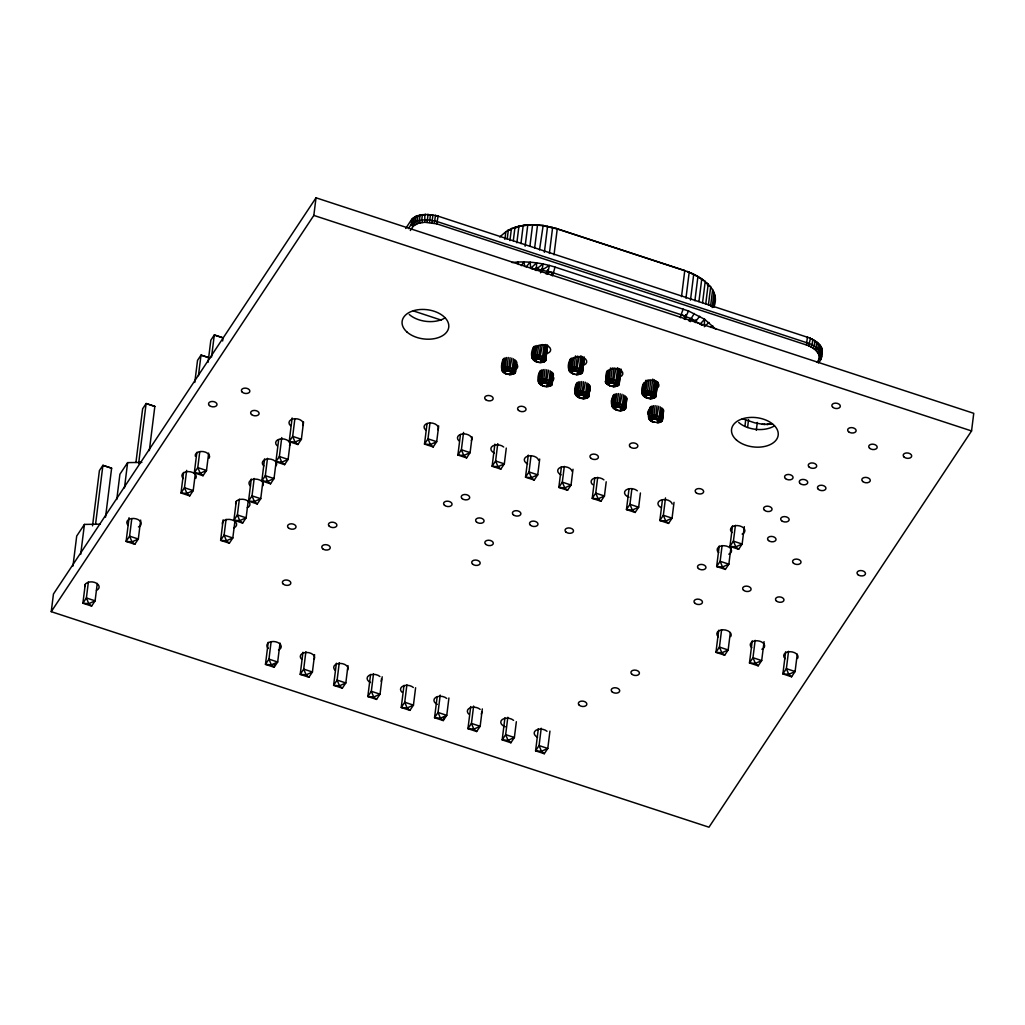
<?xml version="1.0" encoding="UTF-8"?>
<svg xmlns="http://www.w3.org/2000/svg" width="1025" height="1025" viewBox="0 0 1025 1025"><rect width="100%" height="100%" fill="white"/><g stroke="black" fill="none" stroke-linecap="round" stroke-linejoin="round"><path stroke-width="1.5" d="M704.329 325.245L704.585 319.262L688.544 310.998L555.025 267.077C541.2 262.733 526.478 260.837 512.052 262.567M431.935 222.745L432.909 214.955L424.85 214.494L424.76 222.284L436.765 223.834L806.432 344.977C813.132 346.911 823.921 354.688 817.053 362.171M516.728 362.594L515.255 372.844L513.307 374.138L509.95 374.497L511.808 373.254L508.502 370.819L510.066 357.674M547.632 345.899L545.569 360.826L543.622 362.12L540.265 362.466L542.123 361.223L538.83 358.788L540.393 345.656M553.462 374.625L551.975 384.887L550.028 386.182L545.825 386.553L548.529 385.285L545.236 382.85L546.799 369.718M584.352 357.93L582.29 372.857L580.342 374.151L576.985 374.509L578.856 373.267L575.55 370.819L577.306 356.136M590.182 386.668L588.696 396.918L586.761 398.213L583.392 398.558L585.262 397.316L581.957 394.881L583.52 381.748M621.086 369.961L619.023 384.887L617.076 386.182L613.719 386.54L615.577 385.298L612.271 382.863L614.039 368.167M626.903 398.699L625.429 408.949L623.482 410.243L620.125 410.602L621.983 409.359L618.677 406.925L620.253 393.779M657.807 381.992L655.744 396.931L653.796 398.225L650.439 398.571L652.297 397.328L649.004 394.894L650.76 380.198M663.636 410.73L662.15 420.98L660.202 422.287L656.846 422.633L658.703 421.39L655.411 418.956L656.974 405.823M536.318 270.523L536.664 267.423M408.514 228.626C413.575 217.838 427.822 219.107 437.419 221.669L807.328 342.888C815.349 345.028 827.201 354.599 818.347 362.927M808.648 345.861L810.455 338.417L809.609 338.071C815.477 340.531 824.408 345.925 821.653 353.497M542.033 271.484L542.417 268.383M51.25 611.669L53.441 594.052L316.02 197.799L973.75 413.331L971.559 430.948L708.98 827.201L51.25 611.669L313.829 215.417L316.02 197.799M72.967 566.031L76.708 536.037L84.422 524.416L100.232 524.159M80.68 554.423L84.422 524.416M85.254 584.263L82.897 603.212L91.609 606.07L95.107 600.829L97.273 583.456M92.532 525.838L99.412 470.577L102.91 465.337L111.623 468.194L105.537 517.151M88.355 582.174L86.395 597.959L82.897 603.212L88.791 603.674L95.107 600.829L86.395 597.959L88.791 603.674L91.609 606.07M95.633 523.749L102.91 465.337L111.623 468.194M116.773 499.495L119.912 474.229L127.625 462.621L141.86 462.39M124.473 487.874L127.625 462.621M129.06 517.727L126.101 541.405L134.813 544.275L138.311 539.022L140.681 520.085M135.941 462.467L142.629 408.783L146.127 403.53L154.839 406.4L149.33 450.603M131.764 518.791L129.598 536.165L126.101 541.405L131.994 541.879L138.311 539.022L129.598 536.165L131.994 541.879L134.813 544.275M138.644 463.531L146.127 403.53L154.839 406.4M183.565 472.474L181.015 492.999L189.728 495.857L193.213 490.603L195.173 474.806M194.776 382.466L197.53 360.364L201.015 355.111L209.728 357.968L201.015 355.111L198.453 375.637M186.653 470.373L184.487 487.746L181.015 492.999L186.96 493.435L193.213 490.603L184.487 487.746L186.96 493.435L189.728 495.857M196.864 452.333L194.302 472.858L203.027 475.715L206.499 470.462L208.664 453.088M208.075 362.325L210.83 340.223L214.302 334.97L223.027 337.827L222.63 340.979M199.747 451.807L197.787 467.605L194.302 472.858L200.259 473.294L206.499 470.462L197.787 467.605L200.259 473.294L203.027 475.715M211.547 357.072L214.302 334.97L223.027 337.827M223.181 519.829L220.618 540.354L229.344 543.212L232.816 537.958L234.981 520.597M226.064 519.316L224.103 535.101L220.618 540.354L226.461 540.777L232.816 537.958L224.103 535.101L226.461 540.777L229.344 543.212M236.275 501.263L233.918 520.213L242.63 523.07L246.115 517.817L248.281 500.456M239.363 499.175L237.39 514.96L233.918 520.213L239.76 520.636L246.115 517.817L237.39 514.96L239.76 520.636L242.63 523.07M251.292 478.995L248.537 501.097L257.262 503.954L260.747 498.701L262.9 481.327M254.187 478.47L252.022 495.844L248.537 501.097L254.379 501.507L260.747 498.701L252.022 495.844L254.379 501.507L257.262 503.954M264.591 458.854L261.836 480.956L270.549 483.813L274.034 478.56L276.199 461.186M267.474 458.329L265.321 475.702L261.836 480.956L267.679 481.366L274.034 478.56L265.321 475.702L267.679 481.366L270.549 483.813M278.659 439.687L275.904 461.788L284.617 464.645L288.102 459.392L290.267 442.031M281.747 437.585L279.377 456.535L275.904 461.788L281.747 462.211L288.102 459.392L279.377 456.535L281.747 462.211L284.617 464.645M292.138 417.969L289.191 441.647L297.916 444.504L301.388 439.251L303.554 421.89M294.841 419.033L292.676 436.394L289.191 441.647L295.033 442.07L301.388 439.251L292.676 436.394L295.033 442.07L297.916 444.504M268.217 642.278L265.462 664.379L274.175 667.249L277.673 662.009L280.03 643.059M271.113 641.765L268.96 659.139L265.462 664.379L271.343 664.853L277.673 662.009L268.96 659.139L271.343 664.853L274.175 667.249L274.559 664.098M302.964 652.272L300.21 674.373L308.922 677.243L312.42 671.99L314.585 654.629M305.873 651.759L303.707 669.133L300.21 674.373L306.103 674.847L312.42 671.99L303.707 669.133L306.103 674.847L308.922 677.243M336.367 663.226L333.612 685.328L342.324 688.198L345.822 682.945L347.988 665.584M339.275 662.714L337.11 680.087L333.612 685.328L339.506 685.802L345.822 682.945L337.11 680.087L339.506 685.802L342.324 688.198M424.85 214.494L425.734 214.481L416.035 216.262L411.819 219.209L411.14 224.667L412.96 226.551L410.333 230.497M412.947 218.094L412.268 223.552L413.972 225.538L418.507 223.258L424.76 222.284M414.356 217.108L413.677 222.566L415.253 224.642M428.066 214.481L427.092 222.271M370.589 674.437L367.834 696.552L376.547 699.409L380.044 694.168L382.197 676.795M373.484 673.925L371.332 691.298L367.834 696.552L373.715 697.013L380.044 694.168L371.332 691.298L373.715 697.013L376.547 699.409M438.098 216.211L435.343 215.429L438.098 216.211L436.765 223.834M427.053 423.543L424.491 444.081L433.203 446.938L436.701 441.698L438.674 425.9M429.962 423.043L427.989 438.828L424.491 444.081L430.385 444.542L436.701 441.698L427.989 438.828L430.385 444.542L433.203 446.938M403.991 685.392L401.236 707.506L409.949 710.363L413.447 705.123L415.599 687.749M406.887 684.892L404.734 702.253L401.236 707.506L407.117 707.967L413.447 705.123L404.734 702.253L407.117 707.967L409.949 710.363M460.456 434.51L457.893 455.036L466.606 457.893L470.103 452.653L472.077 436.855M463.556 432.422L461.391 449.783L457.893 455.036L463.787 455.497L470.103 452.653L461.391 449.783L463.787 455.497L466.606 457.893M437.111 697.179L434.549 717.718L443.261 720.575L446.759 715.335L448.924 697.961M440.212 695.091L438.047 712.465L434.549 717.718L440.442 718.179L446.759 715.335L438.047 712.465L440.442 718.179L443.261 720.575L443.658 717.423M504.877 239.402L505.825 231.791L508.336 230.036L518.945 226.064L530.297 224.859L527.785 224.911L525.133 246.218M507.196 239.158L508.336 230.036L510.822 229.677M509.938 240.606L511.449 228.421L516.036 227.934M513.294 240.798L514.998 227.102L519.137 226.768M516.856 242.797L518.945 226.064L526.312 225.231L523.224 225.321L520.956 243.591M502.788 360.031C500.956 365.477 500.11 373.062 507.311 374.189L504.838 373.177M503.108 359.134L501.776 370.371L506.491 373.856L510.104 374.509L508.285 374.304M503.877 358.378L502.711 367.744L501.622 369.384L504.979 372.472M505.056 357.84L503.89 367.193L506.017 370.896L508.502 370.819M494.87 444.145L492.115 466.247L500.828 469.117L504.326 463.864L506.286 448.079M506.542 357.52L505.376 366.886L506.76 370.743M508.259 357.469L507.093 366.822L507.606 370.717M497.766 443.633L495.613 460.994L492.115 466.247L497.996 466.708L504.326 463.864L495.613 460.994L497.996 466.708L500.828 469.117M511.859 358.135L509.399 371.037M513.512 358.814L512.346 368.167L510.219 371.37M470.706 706.558L467.951 728.673L476.663 731.53L480.161 726.289L482.327 708.916M514.909 359.647L513.743 369.013L510.911 371.793M529.925 246.115L532.577 224.808L543.173 225.449L556.114 228.408L683.316 270.088L689.184 272.304L685.968 298.185M515.959 360.608L514.793 369.961L515.562 371.947L511.808 373.254M473.614 706.058L471.449 723.419L467.951 728.673L473.845 729.134L480.161 726.289L471.449 723.419L473.845 729.134L476.663 731.53M516.574 361.607L515.255 372.844L511.654 373.702M534.666 247.858L537.51 225.026L538.778 224.975M539.509 249.921L543.173 225.449M544.377 252.304L547.581 226.192M533.102 348C529.502 355.432 532.206 362.683 540.418 362.478M533.423 347.103L532.103 358.34L538.522 362.389M534.192 346.36L533.026 355.713L531.937 357.353L535.293 360.441M535.37 345.809L534.204 355.162L536.331 358.865L538.83 358.788M536.857 345.502L535.703 354.855L537.074 358.712M549.387 253.457L552.616 227.576L551.962 227.191M538.573 345.451L537.408 354.804L537.92 358.686M528.272 455.1L525.518 477.202L534.23 480.072L537.728 474.818L539.688 459.033M542.379 344.554L539.714 359.019M539.509 372.062C535.972 379.519 538.561 386.707 546.825 386.54M554.025 254.815L557.241 228.934L556.114 228.408M539.829 371.165L538.356 381.415L542.52 385.477L544.928 386.451M539.675 373.049L538.509 382.402L541.7 384.503M540.611 370.422L538.663 380.518L541.623 384.016M539.714 378.725L539.124 383.401L542.007 385.003M544.032 345.22L542.673 356.136L540.534 359.352M530.976 456.163L529.015 471.948L525.518 477.202L531.398 477.663L537.728 474.818L529.015 471.948L531.398 477.663L534.23 480.072M541.777 369.871L540.611 379.224L542.738 382.927L545.236 382.85M545.62 344.502L544.057 356.982L541.226 359.762M543.276 369.564L542.11 378.917L543.481 382.773M546.658 345.463L545.108 357.943L545.889 359.929L542.123 361.223M547.478 344.912L545.569 360.826L541.969 361.671M544.98 369.5L543.814 378.866L544.326 382.748M504.928 717.782L502.173 739.883L510.886 742.753L514.383 737.5L516.344 721.715M548.593 370.166L546.12 383.081M550.246 370.845L549.08 380.198L546.94 383.414M507.823 717.269L505.671 734.63L502.173 739.883L508.054 740.345L514.383 737.5L505.671 734.63L508.054 740.345L510.886 742.753M551.629 371.691L550.476 381.044L547.632 383.824M552.68 372.639L551.514 381.992L552.296 383.991L548.529 385.285M553.295 373.651L552.129 383.004L548.452 384.798M553.141 375.522L551.975 384.887L548.375 385.733M569.836 360.044C566.287 367.488 568.875 374.689 577.139 374.522L576.14 374.535L578.856 374.471M570.156 359.147L568.67 369.397L572.847 373.446L575.243 374.433M569.99 361.018L568.824 370.371L572.014 372.472M570.925 358.391L568.99 368.5L571.937 371.985M572.091 357.84L570.925 367.206L573.065 370.909L575.55 370.819M573.59 357.533L572.424 366.886L573.808 370.743M561.393 466.887L558.83 487.413L567.543 490.283L571.04 485.03L573.013 469.245M575.499 355.918L574.141 366.835L574.653 370.717M564.301 466.375L562.328 482.16L558.83 487.413L564.724 487.874L571.04 485.03L562.328 482.16L564.724 487.874L567.543 490.283M579.099 356.585L576.434 371.05M576.242 384.093C572.629 391.524 575.345 398.776 583.545 398.571L576.896 396.393M576.562 383.196L575.23 394.433L579.253 397.508M577.331 382.453L576.165 391.806L575.076 393.446L578.42 396.534M580.944 355.701L579.394 368.167L577.254 371.383M578.497 381.902L577.331 391.255L579.471 394.958L581.957 394.881M582.341 356.546L580.791 369.013L577.946 371.806M579.996 381.595L578.83 390.948L580.214 394.804M581.905 370.486L581.521 373.6L578.305 374.074M583.379 357.494L581.828 369.974L582.61 371.96L578.856 373.267M584.199 356.943L582.456 370.973L578.779 372.78M584.045 358.827L582.29 372.857L578.689 373.702M538.33 728.737L535.575 750.838L544.288 753.708L547.786 748.455L549.938 731.094M581.713 381.543L580.547 390.897L581.06 394.779M541.226 728.224L539.073 745.585L535.575 750.838L541.456 751.299L547.786 748.455L539.073 745.585L541.456 751.299L544.288 753.708M585.313 382.21L582.841 395.112M586.966 382.876L585.8 392.229L583.661 395.445M588.363 383.722L587.197 393.075L584.352 395.868M589.401 384.683L588.235 394.036L589.016 396.022L585.262 397.316M588.888 395.355L590.028 385.682M606.557 372.075L605.544 382.415L610.259 385.9L607.21 384.375M606.877 371.178L605.544 382.415L609.567 385.49M607.646 370.422L606.48 379.788L605.391 381.428L608.748 384.516M594.795 477.842L592.232 498.368L600.945 501.238L604.442 495.985L606.211 481.776M608.824 369.884L607.658 379.237L609.785 382.94L612.271 382.863M610.503 368.013L609.145 378.93L610.528 382.786M597.703 477.33L595.73 493.115L592.232 498.368L598.126 498.829L604.442 495.985L595.73 493.115L598.126 498.829L600.945 501.238M612.22 367.962L610.862 378.866L611.374 382.761M615.833 368.616L613.168 383.081M612.963 396.137C609.363 403.555 612.066 410.807 620.279 410.615M613.283 395.24L611.951 406.477L618.37 410.525M614.052 394.484L612.886 403.837L611.797 405.49L615.154 408.565M617.678 367.732L616.115 380.211L613.988 383.414M615.231 393.933L614.065 403.299L616.192 407.002L618.677 406.925M619.062 368.577L617.511 381.057L614.68 383.837M616.717 393.626L615.551 402.979L616.935 406.848M620.112 369.538L618.562 382.005L619.331 383.991L615.577 385.298M620.932 368.974L619.023 384.887L615.423 385.746M618.434 393.574L617.268 402.928L617.78 406.81M622.047 394.241L619.574 407.143M623.687 394.907L622.521 404.273L620.394 407.476M625.083 395.752L623.918 405.106L621.086 407.899M626.134 396.713L624.968 406.067L625.737 408.053L621.983 409.359M626.749 397.713L625.429 408.949L621.829 409.795M629.004 489.053L626.454 509.579L635.167 512.449L638.665 507.196L640.433 492.987M643.277 384.106C639.677 391.537 642.38 398.789 650.593 398.584L643.943 396.406M643.597 383.209L642.278 394.446L646.288 397.521M644.366 382.466L643.213 391.819L642.124 393.459L645.468 396.547M631.913 488.541L629.952 504.338L626.454 509.579L632.335 510.053L638.665 507.196L629.952 504.338L632.335 510.053L635.167 512.449M645.737 380.352L644.379 391.268L646.506 394.971L649.004 394.894M647.236 380.044L645.878 390.961L647.249 394.817M648.94 379.993L647.582 390.909L648.095 394.792M652.746 379.096L651.195 391.576L649.888 395.125M649.696 408.168C647.864 413.613 647.006 421.198 654.206 422.326L651.746 421.313M650.004 407.271L648.53 417.521L653.386 421.993L658.716 422.595M649.85 409.154L648.684 418.507L651.874 420.609M650.785 406.528L648.838 416.624L651.798 420.122M654.398 379.762L652.848 392.242L650.708 395.458M651.951 405.977L650.785 415.33L652.925 419.033L655.411 418.956M655.795 380.608L654.245 393.088L651.4 395.868M653.45 405.657L652.284 415.023L653.655 418.879M656.833 381.569L655.283 394.036L656.064 396.034L652.297 397.328M657.461 382.568L655.744 396.931L652.143 397.777M655.154 405.605L653.988 414.958L654.514 418.853M658.767 406.272L656.295 419.174M660.42 406.951L659.254 416.304L657.115 419.507M661.817 407.783L660.651 417.149L657.807 419.93M662.855 408.744L661.381 421.736L658.165 422.21M663.47 409.744L662.47 420.083L658.703 421.39M663.316 411.627L662.15 420.98L658.55 421.839M681.522 296.597L684.751 270.715L683.316 270.088M662.406 500.008L659.857 520.533L668.569 523.403L672.067 518.163L674.027 502.365M665.507 497.919L663.354 515.293L659.857 520.533L665.738 521.007L672.067 518.163L663.354 515.293L665.738 521.007L668.569 523.403M690.478 300.133L693.707 274.264L687.314 271.522L689.184 272.304M694.886 300.786L697.923 276.43L691.247 273.227C704.098 279.248 720.37 290.19 713.951 306.949M698.935 301.632L701.779 278.8L695.924 275.558M702.573 302.644L705.226 281.324L698.281 277.186M705.751 303.772L708.211 283.976L706.046 282.836M708.429 304.989L710.697 286.718L707.224 284.745M710.568 306.257L712.657 289.511M712.157 307.538L714.041 292.317M713.349 307.269L714.861 295.097M719.217 546.03L716.654 566.556L725.38 569.413L728.865 564.16L730.825 548.375M722.1 545.518L720.139 561.303L716.654 566.556L722.497 566.979L728.865 564.16L720.139 561.303L722.497 566.979L725.38 569.413M718.704 630.234L715.95 652.336L724.662 655.206L728.16 649.952L730.325 632.579M732.503 525.889L729.954 546.415L738.666 549.272L742.151 544.019L744.317 526.658M744.893 426.426L745.688 420.109M721.613 629.722L719.447 647.082L715.95 652.336L721.843 652.797L728.16 649.952L719.447 647.082L721.843 652.797L724.662 655.206M735.399 525.377L733.426 541.162L729.954 546.415L735.796 546.837L742.151 544.019L733.426 541.162L735.796 546.837L738.666 549.272M747.597 427.489L748.57 419.584M756.309 430.346L757.296 422.441M752.235 640.843L749.48 662.957L758.192 665.814L761.69 660.574L764.061 641.624M755.143 640.33L752.978 657.704L749.48 662.957L755.374 663.418L761.69 660.574L752.978 657.704L755.374 663.418L758.192 665.814M810.455 338.417L807.405 337.174L806.432 344.977M820.884 346.386L820.205 351.831L818.091 353.074M821.678 347.872L820.999 353.317L818.808 354.432M822.152 349.346L820.974 358.955L818.796 359.532M822.306 350.793L821.461 357.635L819.231 358.34M785.637 651.81L782.882 673.912L791.595 676.782L795.092 671.529L797.258 654.155M788.545 651.298L786.38 668.659L782.882 673.912L788.776 674.373L795.092 671.529L786.38 668.659L788.776 674.373L791.595 676.782M526.094 266.897L530.194 262.182L530.694 268.332L542.199 269.934L543.019 263.963L536.434 268.96L530.694 268.358M547.491 274.341L549.387 265.424L542.199 269.934M715.091 297.814L713.951 303.323M552.565 275.84L555.025 267.077M680.408 317.724L680.882 314.649M685.277 319.467L686.033 314.867M690.363 321.658L690.914 318.621M434.369 223.219L435.446 215.532L427.425 214.494M695.411 322.593L695.988 319.569M535.306 270.408L536.318 267.384M504.902 371.985L506.017 370.896M540.495 272.804L542.084 268.332M535.217 359.954L536.331 358.865M578.343 396.047L579.471 394.958M608.671 384.029L609.785 382.94M615.077 408.078L616.192 407.002M645.391 396.06L646.506 394.971M530.694 268.332L536.587 262.874L536.434 268.96L552.962 272.74L681.113 314.726L683.163 309.063M551.36 275.482L552.437 272.573M546.146 274.034L547.798 269.626M684.111 319.057L685.738 314.765M689.146 321.145L690.299 318.352M688.544 310.998L685.93 316.456L680.959 314.675M694.297 313.483L691.093 318.685L681.113 314.726M405.695 228.447L411.819 219.209M521.341 265.68L523.916 261.9L524.774 266.538M810.724 346.873L812.069 344.989L812.748 339.531L811.697 339.083L818.398 343.465L817.719 348.923L815.849 350.435M612.053 386.348L613.873 386.553L608.607 385.221M699.665 316.251L695.911 321.158L691.068 318.685L702.292 325.309L700.306 323.887L704.585 319.262L715.937 329.345M812.633 347.988L814.183 346.219L814.862 340.761L813.607 340.185M412.96 226.551L413.972 225.538M541.777 383.568L542.738 382.927M572.104 371.55L573.065 370.909M651.951 419.673L652.925 419.033M814.35 349.179L816.079 347.526L816.758 342.068L815.323 341.376M704.265 326.744L708.967 322.478M499.752 236.954L505.825 231.791M710.735 327.423L712.772 325.86M414.946 217.748L417.739 216.083L416.035 216.262L415.356 221.72L416.765 223.886M817.104 351.742L819.103 350.358L819.782 344.9L818.065 343.952M511.424 372.267L514.793 369.961L508.912 367.04L502.711 367.744L505.44 371.165M541.738 360.236L545.108 357.943L539.227 355.009L533.026 355.713L535.755 359.134M548.144 384.298L551.514 381.992L545.633 379.071L539.445 379.775L542.161 383.196M578.472 372.28L581.828 369.974L575.947 367.04L569.759 367.744L572.475 371.178M584.878 396.342L588.235 394.036L582.354 391.102L576.165 391.806L578.882 395.24M615.192 384.311L618.562 382.005L612.681 379.083L606.48 379.788L609.209 383.209M621.598 408.373L624.968 406.067L619.087 403.132L612.886 403.837L615.615 407.271M651.913 396.342L655.283 394.036L649.402 391.114L643.213 391.819L645.929 395.24M658.319 420.404L661.689 418.097L662.317 419.11L658.627 420.903M511.731 372.767L515.408 370.973M542.046 360.736L545.723 358.942M585.185 396.829L588.863 395.035M615.5 384.811L619.177 383.017M621.906 408.873L625.583 407.066M652.22 396.842L655.898 395.048M819.244 355.765L821.473 354.804M819.385 357.072L821.627 356.252M422.531 222.451L421.711 220.144L422.39 214.686L423.504 214.648L417.944 215.57L417.265 221.028L418.507 223.258M585.096 397.764L588.696 396.918M769.058 424.248L772.478 423.863L766.828 424.414L770.172 424.222M541.584 362.043L544.8 361.569M511.27 374.074L514.473 373.6M547.991 386.105L551.207 385.631M615.038 386.118L618.242 385.643M584.724 398.136L587.927 397.662M651.759 398.148L654.975 397.674M621.445 410.167L624.648 409.692M430.462 214.635L429.501 222.438M541.008 362.312L543.622 362.12M510.681 374.343L513.307 374.138M577.728 374.356L580.342 374.151M547.414 386.374L550.028 386.182M614.449 386.387L617.076 386.182M584.135 398.405L586.761 398.213M651.183 398.417L653.796 398.225M620.868 410.448L623.482 410.243M657.589 422.479L660.202 422.287M764.496 424.414L765.137 424.401L762.087 424.26L767.712 424.401M421.403 214.981L420.071 215.045L419.392 220.503L420.429 222.771M539.419 362.491L542.135 362.427M509.092 374.522L511.808 374.458M612.86 386.566L615.577 386.502M582.546 398.584L585.262 398.52M649.594 398.597L652.31 398.533M619.279 410.628L621.983 410.564M527.785 224.911L534.473 224.782M546.671 386.528L548.542 386.489M532.577 224.808L542.545 225.577L557.241 228.934L684.751 270.715M762.485 424.235L754.823 422.851L742.331 418.713M547.952 271.279L553.116 272.791M437.739 216.044L808.007 337.43M313.829 215.417L971.559 430.948M413.344 310.908L441.442 320.172M645.34 397.252L647.8 398.264M571.886 373.177L574.359 374.202M535.153 361.146L537.625 362.171M615.013 409.27L617.486 410.295M578.292 397.239L580.765 398.264M541.572 385.208L544.032 386.22M570.489 372.344L572.847 373.446M533.769 360.3L536.113 361.415M650.35 420.468L652.707 421.583M613.616 408.437L615.974 409.539M540.175 384.362L542.52 385.477M503.442 372.331L505.799 373.446M642.893 395.445L645.776 397.047M606.172 383.414L609.055 385.016M569.452 371.383L572.322 372.972M649.299 419.507L652.182 421.108M532.718 359.352L535.601 360.941M612.578 407.476L615.461 409.065M575.858 395.445L578.728 397.034M502.404 371.37L505.287 372.972M661.689 418.097L655.808 415.176L649.619 415.881L652.336 419.302M642.432 392.562L645.545 395.612M605.711 380.531L608.824 383.581M612.117 404.593L615.231 407.643M575.397 392.562L578.51 395.599M532.257 356.457L535.37 359.506M501.942 368.488L505.056 371.537M517.843 262.028L518.548 264.488M445.042 317.904A23.498 14.722 7.1 0 1 409.257 314.496M611.643 401.518A7.226 4.536 7.1 0 1 612.079 399.212M645.071 382.581A7.226 4.536 7.1 0 1 656.051 381.454A7.226 4.536 7.1 0 1 656.205 388.68M536.805 347.103A7.226 4.536 7.1 0 1 548.734 346.578A7.226 4.536 7.1 0 1 545.723 353.792M608.978 370.755A7.226 4.536 7.1 0 1 619.971 369.628A7.226 4.536 7.1 0 1 620.125 376.854M572.885 358.929A7.226 4.536 7.1 0 1 583.878 357.802A7.226 4.536 7.1 0 1 584.019 365.028M649.197 415.612A7.226 4.536 7.1 0 1 650.401 409.308M575.563 389.692A7.226 4.536 7.1 0 1 575.999 387.386M589.811 389.462A7.226 4.536 7.1 0 1 589.362 391.768M553.718 377.636A7.226 4.536 7.1 0 1 553.282 379.942M516.164 363.529A7.226 4.536 7.1 0 1 514.973 369.833M785.201 658.678A7.226 4.536 7.1 0 1 789.827 651.708A7.226 4.536 7.1 0 1 797.54 658.473M751.786 647.723A7.226 4.536 7.1 0 1 752.991 641.419A7.226 4.536 7.1 0 1 763.087 642.944A7.226 4.536 7.1 0 1 761.895 649.248M718.371 636.781A7.226 4.536 7.1 0 1 722.997 629.798A7.226 4.536 7.1 0 1 730.71 636.576M195.288 456.151A7.226 4.536 7.1 0 1 203.257 451.577A7.226 4.536 7.1 0 1 209.1 458.226M183.424 478.547A7.226 4.536 7.1 0 1 188.049 471.577A7.226 4.536 7.1 0 1 195.762 478.355M290.511 425.67A7.226 4.536 7.1 0 1 295.136 418.7A7.226 4.536 7.1 0 1 302.849 425.477M277.173 445.798A7.226 4.536 7.1 0 1 281.798 438.828A7.226 4.536 7.1 0 1 289.511 445.606M263.835 465.939A7.226 4.536 7.1 0 1 268.46 458.957A7.226 4.536 7.1 0 1 276.173 465.734M250.497 486.068A7.226 4.536 7.1 0 1 255.123 479.085A7.226 4.536 7.1 0 1 262.836 485.863M235.686 503.916A7.226 4.536 7.1 0 1 245.475 499.777A7.226 4.536 7.1 0 1 247.268 507.708M222.348 524.044A7.226 4.536 7.1 0 1 232.137 519.906A7.226 4.536 7.1 0 1 233.918 527.837M84.87 586.543A7.226 4.536 7.1 0 1 94.659 582.405A7.226 4.536 7.1 0 1 96.44 590.336M774.477 425.849A23.498 14.722 7.1 0 1 738.692 422.454M128.343 525.428A7.226 4.536 7.1 0 1 129.547 519.124A7.226 4.536 7.1 0 1 139.656 520.636A7.226 4.536 7.1 0 1 138.452 526.94M425.567 429.898A7.226 4.536 7.1 0 1 430.192 422.928A7.226 4.536 7.1 0 1 437.906 429.693M458.982 440.852A7.226 4.536 7.1 0 1 463.607 433.87A7.226 4.536 7.1 0 1 471.321 440.648M494.268 452.999A7.226 4.536 7.1 0 1 492.679 445.977A7.226 4.536 7.1 0 1 503.698 447.015M527.683 463.941A7.226 4.536 7.1 0 1 527.503 456.253A7.226 4.536 7.1 0 1 538.573 460.238M561.098 474.895A7.226 4.536 7.1 0 1 560.918 467.208A7.226 4.536 7.1 0 1 571.988 471.192M592.629 484.646A7.226 4.536 7.1 0 1 593.834 478.342A7.226 4.536 7.1 0 1 603.93 479.867M629.03 497.227A7.226 4.536 7.1 0 1 625.929 490.04A7.226 4.536 7.1 0 1 637.345 490.808M661.33 507.734A7.226 4.536 7.1 0 1 661.163 500.046A7.226 4.536 7.1 0 1 672.233 504.031M732.042 532.552A7.226 4.536 7.1 0 1 733.247 526.248A7.226 4.536 7.1 0 1 743.356 527.76A7.226 4.536 7.1 0 1 742.151 534.063M718.704 552.68A7.226 4.536 7.1 0 1 719.909 546.376A7.226 4.536 7.1 0 1 730.005 547.888A7.226 4.536 7.1 0 1 728.813 554.192M537.574 737.27A7.226 4.536 7.1 0 1 535.972 730.248A7.226 4.536 7.1 0 1 547.004 731.286M505.274 726.763A7.226 4.536 7.1 0 1 502.173 719.576A7.226 4.536 7.1 0 1 513.589 720.344M468.873 714.169A7.226 4.536 7.1 0 1 470.065 707.878A7.226 4.536 7.1 0 1 480.174 709.39M481.648 711.67A7.226 4.536 7.1 0 1 481.212 713.977M437.329 704.418A7.226 4.536 7.1 0 1 435.74 697.397A7.226 4.536 7.1 0 1 446.759 698.448M402.043 692.272A7.226 4.536 7.1 0 1 403.248 685.981A7.226 4.536 7.1 0 1 413.344 687.493M370.512 682.522A7.226 4.536 7.1 0 1 368.91 675.501A7.226 4.536 7.1 0 1 379.942 676.538M381.403 678.819A7.226 4.536 7.1 0 1 380.967 681.125M335.226 670.376A7.226 4.536 7.1 0 1 339.839 663.406A7.226 4.536 7.1 0 1 347.552 670.183M301.811 659.434A7.226 4.536 7.1 0 1 306.424 652.451A7.226 4.536 7.1 0 1 314.137 659.229M268.396 648.479A7.226 4.536 7.1 0 1 269.601 642.175A7.226 4.536 7.1 0 1 279.697 643.7A7.226 4.536 7.1 0 1 278.505 650.004M776.412 601.009A4.267 2.678 7.1 0 0 783.689 600.881A4.267 2.678 7.1 0 0 779.141 596.883A4.267 2.678 7.1 0 0 776.412 601.009M407.066 332.1A23.498 14.722 7.1 0 0 447.143 331.447A23.498 14.722 7.1 0 0 422.082 309.435A23.498 14.722 7.1 0 0 407.066 332.1M809.135 467.041A4.267 2.678 7.1 0 0 816.425 466.926A4.267 2.678 7.1 0 0 811.864 462.928A4.267 2.678 7.1 0 0 809.135 467.041M848.559 431.73A4.267 2.678 7.1 0 0 855.837 431.602A4.267 2.678 7.1 0 0 851.288 427.604A4.267 2.678 7.1 0 0 848.559 431.73M904.101 457.06A4.267 2.678 7.1 0 0 911.392 456.945A4.267 2.678 7.1 0 0 906.83 452.935A4.267 2.678 7.1 0 0 904.101 457.06M698.397 568.516A4.267 2.678 7.1 0 0 705.674 568.401A4.267 2.678 7.1 0 0 701.126 564.403A4.267 2.678 7.1 0 0 698.397 568.516M565.941 532.039A4.267 2.678 7.1 0 0 573.218 531.911A4.267 2.678 7.1 0 0 568.67 527.913A4.267 2.678 7.1 0 0 565.941 532.039M251.522 414.536A4.267 2.678 7.1 0 0 258.812 414.42A4.267 2.678 7.1 0 0 254.251 410.423A4.267 2.678 7.1 0 0 251.522 414.536M209.433 405.567A4.267 2.678 7.1 0 0 216.723 405.452A4.267 2.678 7.1 0 0 212.162 401.454A4.267 2.678 7.1 0 0 209.433 405.567M329.333 526.299A4.267 2.678 7.1 0 0 336.61 526.171A4.267 2.678 7.1 0 0 332.062 522.173A4.267 2.678 7.1 0 0 329.333 526.299M283.272 584.096A4.267 2.678 7.1 0 0 290.549 583.981A4.267 2.678 7.1 0 0 286.001 579.983A4.267 2.678 7.1 0 0 283.272 584.096M832.748 407.258A4.267 2.678 7.1 0 0 840.026 407.13A4.267 2.678 7.1 0 0 835.478 403.132A4.267 2.678 7.1 0 0 832.748 407.258M857.912 574.653A4.267 2.678 7.1 0 0 865.19 574.538A4.267 2.678 7.1 0 0 860.641 570.541A4.267 2.678 7.1 0 0 857.912 574.653M694.886 603.225A4.267 2.678 7.1 0 0 702.163 603.11A4.267 2.678 7.1 0 0 697.615 599.113A4.267 2.678 7.1 0 0 694.886 603.225M485.735 544.339A4.267 2.678 7.1 0 0 493.012 544.211A4.267 2.678 7.1 0 0 488.464 540.213A4.267 2.678 7.1 0 0 485.735 544.339M322.683 548.785A4.267 2.678 7.1 0 0 329.96 548.657A4.267 2.678 7.1 0 0 325.412 544.659A4.267 2.678 7.1 0 0 322.683 548.785M579.266 705.213A4.267 2.678 7.1 0 0 586.556 705.085A4.267 2.678 7.1 0 0 581.995 701.087A4.267 2.678 7.1 0 0 579.266 705.213M768.455 540.521A4.267 2.678 7.1 0 0 775.733 540.406A4.267 2.678 7.1 0 0 771.184 536.408A4.267 2.678 7.1 0 0 768.455 540.521M743.522 590.221A4.267 2.678 7.1 0 0 750.812 590.105A4.267 2.678 7.1 0 0 746.251 586.108A4.267 2.678 7.1 0 0 743.522 590.221M818.373 489.361A4.267 2.678 7.1 0 0 825.65 489.232A4.267 2.678 7.1 0 0 821.102 485.235A4.267 2.678 7.1 0 0 818.373 489.361M736.501 440.058A23.498 14.722 7.1 0 0 776.591 439.405A23.498 14.722 7.1 0 0 751.517 417.393A23.498 14.722 7.1 0 0 736.501 440.058M800.166 483.531A4.267 2.678 7.1 0 0 807.457 483.403A4.267 2.678 7.1 0 0 802.895 479.405A4.267 2.678 7.1 0 0 800.166 483.531M781.588 520.713A4.267 2.678 7.1 0 0 788.866 520.585A4.267 2.678 7.1 0 0 784.317 516.587A4.267 2.678 7.1 0 0 781.588 520.713M530.425 525.223A4.267 2.678 7.1 0 0 537.702 525.095A4.267 2.678 7.1 0 0 533.154 521.097A4.267 2.678 7.1 0 0 530.425 525.223M518.471 410.372A4.267 2.678 7.1 0 0 525.748 410.256A4.267 2.678 7.1 0 0 521.2 406.259A4.267 2.678 7.1 0 0 518.471 410.372M513.32 514.793A4.267 2.678 7.1 0 0 520.597 514.678A4.267 2.678 7.1 0 0 516.049 510.668A4.267 2.678 7.1 0 0 513.32 514.793M485.581 399.596A4.267 2.678 7.1 0 0 492.858 399.481A4.267 2.678 7.1 0 0 488.31 395.483A4.267 2.678 7.1 0 0 485.581 399.596M288.461 527.926A4.267 2.678 7.1 0 0 295.751 527.798A4.267 2.678 7.1 0 0 291.19 523.801A4.267 2.678 7.1 0 0 288.461 527.926M242.297 392.216A4.267 2.678 7.1 0 0 249.575 392.101A4.267 2.678 7.1 0 0 245.026 388.103A4.267 2.678 7.1 0 0 242.297 392.216M785.483 478.585A4.267 2.678 7.1 0 0 792.773 478.457A4.267 2.678 7.1 0 0 788.212 474.46A4.267 2.678 7.1 0 0 785.483 478.585M462.134 498.598A4.267 2.678 7.1 0 0 469.412 498.483A4.267 2.678 7.1 0 0 464.863 494.486A4.267 2.678 7.1 0 0 462.134 498.598M590.836 458.201A4.267 2.678 7.1 0 0 598.126 458.085A4.267 2.678 7.1 0 0 593.565 454.088A4.267 2.678 7.1 0 0 590.836 458.201M444.478 505.287A4.267 2.678 7.1 0 0 451.756 505.171A4.267 2.678 7.1 0 0 447.208 501.161A4.267 2.678 7.1 0 0 444.478 505.287M630.285 447.015A4.267 2.678 7.1 0 0 637.563 446.9A4.267 2.678 7.1 0 0 633.014 442.89A4.267 2.678 7.1 0 0 630.285 447.015M696.077 492.692A4.267 2.678 7.1 0 0 703.368 492.577A4.267 2.678 7.1 0 0 698.807 488.566A4.267 2.678 7.1 0 0 696.077 492.692M764.483 510.283A4.267 2.678 7.1 0 0 771.761 510.155A4.267 2.678 7.1 0 0 767.212 506.158A4.267 2.678 7.1 0 0 764.483 510.283M869.61 448.271A4.267 2.678 7.1 0 0 876.9 448.156A4.267 2.678 7.1 0 0 872.339 444.158A4.267 2.678 7.1 0 0 869.61 448.271M862.704 481.494A4.267 2.678 7.1 0 0 869.994 481.378A4.267 2.678 7.1 0 0 865.433 477.381A4.267 2.678 7.1 0 0 862.704 481.494M476.51 522.02A4.267 2.678 7.1 0 0 483.787 521.904A4.267 2.678 7.1 0 0 479.239 517.907A4.267 2.678 7.1 0 0 476.51 522.02M793.465 563.186A4.267 2.678 7.1 0 0 800.743 563.071A4.267 2.678 7.1 0 0 796.194 559.073A4.267 2.678 7.1 0 0 793.465 563.186M612.13 691.862A4.267 2.678 7.1 0 0 619.42 691.747A4.267 2.678 7.1 0 0 614.859 687.737A4.267 2.678 7.1 0 0 612.13 691.862M472.602 564.147A4.267 2.678 7.1 0 0 479.892 564.032A4.267 2.678 7.1 0 0 475.331 560.034A4.267 2.678 7.1 0 0 472.602 564.147M631.836 674.207A4.267 2.678 7.1 0 0 639.126 674.078A4.267 2.678 7.1 0 0 634.565 670.081A4.267 2.678 7.1 0 0 631.836 674.207"/></g></svg>
